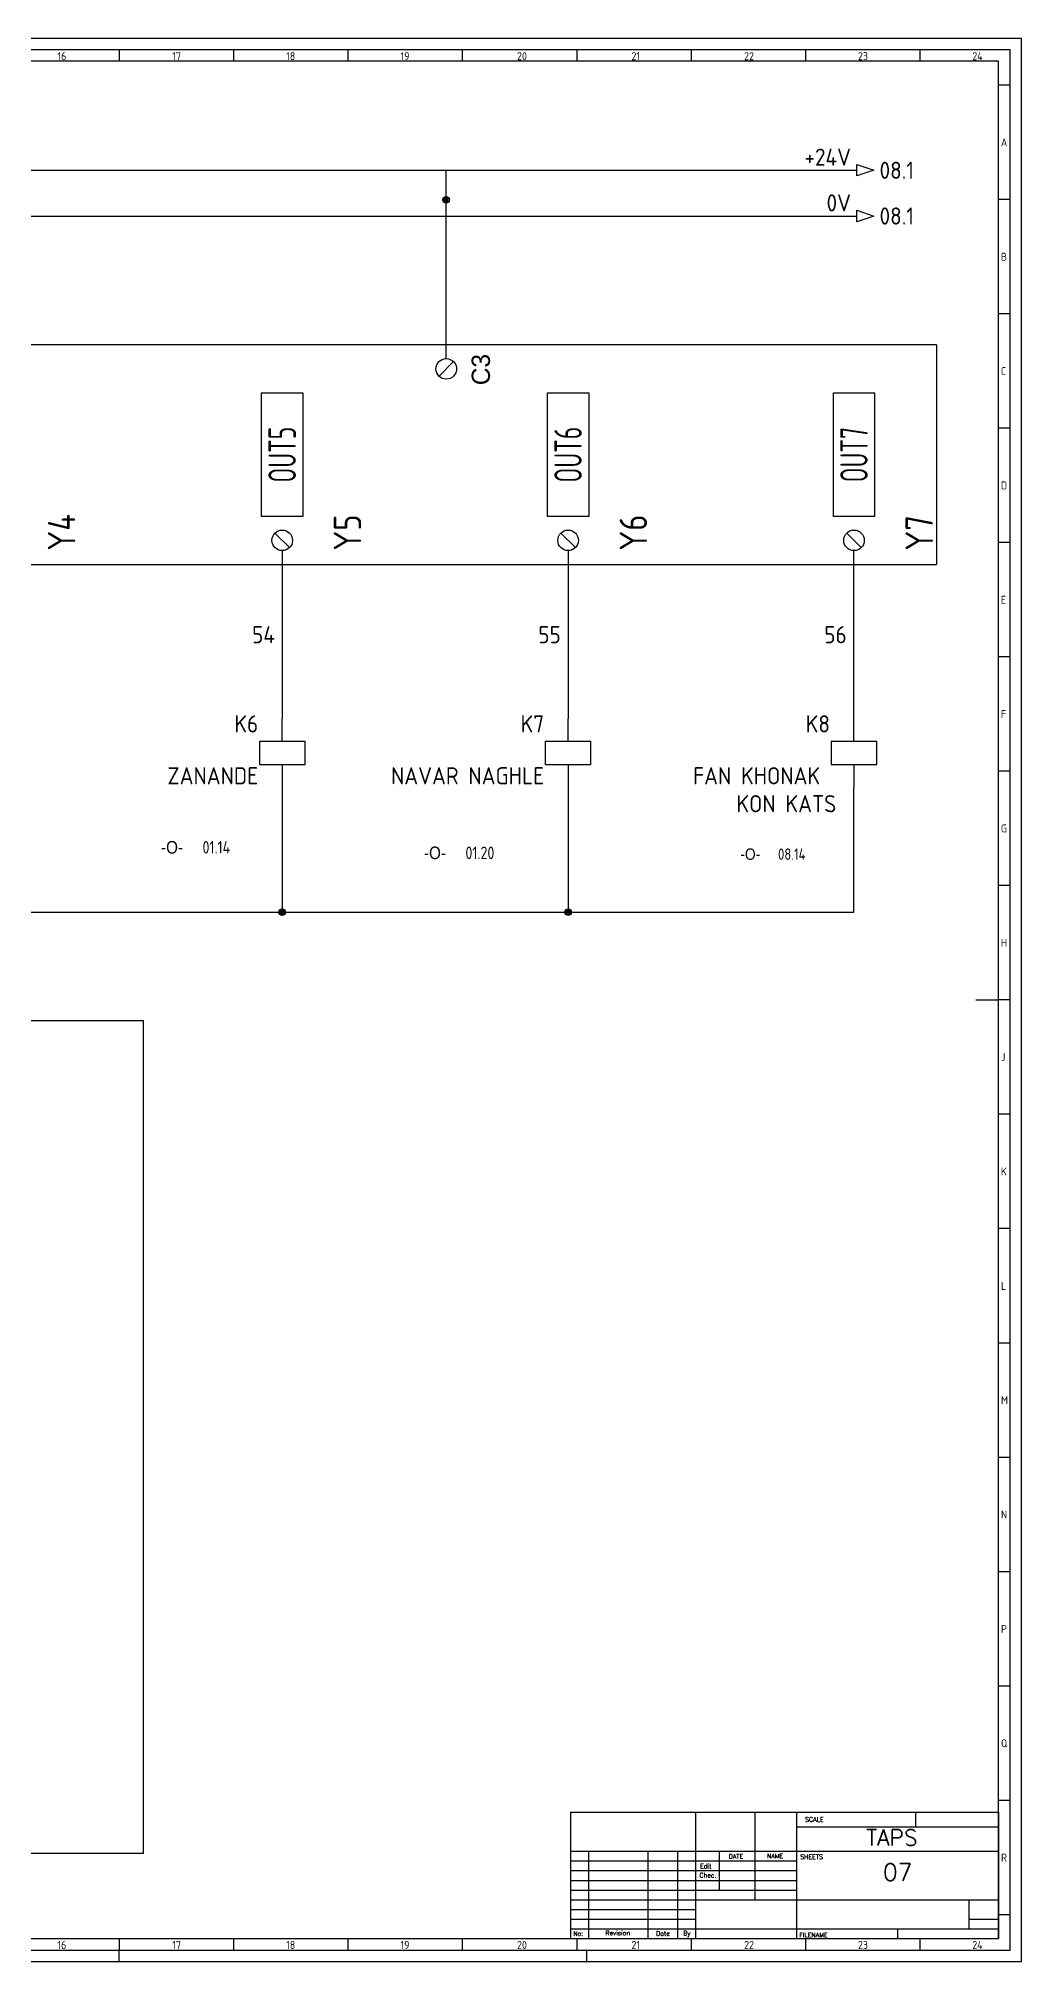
# Model space of a CAD drawing. Header units: millimetres. Extents: x 0 to 1189, y 5 to 846.
# Drawn here: x 759 to 1189, y 5 to 846 of the extents above; entities that cross this region are included whole.
import ezdxf
from ezdxf.enums import TextEntityAlignment as Align

# ---------------------------------------------------------------- set-up
doc = ezdxf.new("R2010")
doc.units = ezdxf.units.MM
doc.header["$LTSCALE"] = 12
for name, color, linetype in [('025', 1, 'Continuous'), ('035', 5, 'Continuous'), ('07', 7, 'Continuous'), ('DESC', 1, 'Continuous'), ('MISC', 2, 'Continuous'), ('RED_2.5mm^2', 1, 'Continuous'), ('SYMS', 7, 'Continuous'), ('TAGS', 51, 'Continuous'), ('TERMS', 4, 'Continuous'), ('WIRENO', 70, 'Continuous'), ('WIREREF', 61, 'Continuous'), ('XREF', 7, 'Continuous')]:
    doc.layers.add(name, color=color, linetype=linetype)
doc.styles.add('ISO Proportional', font='isocp.shx')
doc.styles.add('WD', font='romans.shx')
doc.styles.add('WD_IEC', font='ISOCP2.shx', dxfattribs={"width": 0.9, "height": 4})

# ---------------------------------------------------------------- blocks, each defined once
blk = doc.blocks.new('IEC_border_a0')
at = {"layer": '035', "color": 0}
for p, q in [((1189, 841), (0, 841)), ((794.5, 836), (794.5, 831)), ((844.5, 836), (844.5, 831)), ((894.5, 836), (894.5, 831)), ((944.5, 836), (944.5, 831)), ((994.5, 836), (994.5, 831)), ((1044.5, 836), (1044.5, 831)), ((1094.5, 836), (1094.5, 831)), ((1144.5, 836), (1144.5, 831)), ((1189, 0), (1189, 841)), ((1183.97, 820.54), (1178.98, 820.54)), ((1183.97, 770.54), (1178.98, 770.54)), ((1183.97, 720.54), (1178.98, 720.54)), ((1183.97, 670.54), (1178.98, 670.54)), ((1183.97, 620.54), (1178.98, 620.54)), ((1183.98, 570.5), (1179, 570.5)), ((1183.98, 520.5), (1178.98, 520.5)), ((1183.98, 470.5), (1179, 470.5)), ((1183.98, 420.5), (1179, 420.5)), ((1183.98, 420.5), (1179, 420.5)), ((1183.98, 370.5), (1179, 370.5)), ((1183.98, 320.5), (1179, 320.5)), ((1184, 270.46), (1179.02, 270.46)), ((1184, 270.46), (1179.02, 270.46)), ((1184, 220.46), (1179.02, 220.46)), ((1184, 170.46), (1179.02, 170.46)), ((1184, 120.46), (1179.02, 120.46)), ((1184, 70.46), (1179.02, 70.46)), ((1184.02, 20.42), (1179.03, 20.42)), ((794.5, 10), (794.5, 5)), ((844.5, 10), (844.5, 5)), ((894.5, 10), (894.5, 5)), ((944.5, 10), (944.5, 5)), ((994.5, 10), (994.5, 5)), ((1044.5, 10), (1044.5, 5)), ((1094.5, 10), (1094.5, 5)), ((1144.5, 10), (1144.5, 5)), ((0, 0), (1189, 0)), ((794.5, 0), (794.5, 5)), ((999, 0), (999, 5))]:
    blk.add_line(p, q, dxfattribs=at)
blk.add_lwpolyline([(10, 10), (1179, 10), (1179, 831), (10, 831)], close=True, dxfattribs=at)
at = {"layer": '07', "color": 0}
blk.add_line((1169, 420.5), (1179, 420.5), dxfattribs=at)
blk.add_lwpolyline([(5, 5), (1184, 5), (1184, 836), (5, 836)], close=True, dxfattribs=at)
at = {"layer": '035', "color": 0, "style": 'ISO Proportional'}
for s, p in [('16', (767.49, 831.5)), ('17', (817.72, 831.5)), ('18', (867.49, 831.5)), ('19', (917.49, 831.5)), ('20', (968.42, 831.5)), ('21', (1018.46, 831.5)), ('22', (1067.72, 831.5)), ('23', (1117.49, 831.5)), ('24', (1167.49, 831.5)), ('A', (1179.98, 793.79)), ('B', (1179.98, 743.79)), ('C', (1179.98, 693.79)), ('D', (1179.98, 643.79)), ('E', (1180, 593.75)), ('F', (1180, 543.75)), ('G', (1180, 493.75)), ('H', (1180, 443.75)), ('J', (1180, 393.75)), ('K', (1180, 343.75)), ('L', (1180.02, 293.72)), ('M', (1180.02, 243.72)), ('N', (1180.02, 193.72)), ('P', (1180.02, 143.72)), ('Q', (1180.02, 93.72)), ('R', (1180.03, 43.68)), ('16', (767.49, 5.5)), ('17', (817.72, 5.5)), ('18', (867.49, 5.5)), ('19', (917.49, 5.5)), ('20', (968.42, 5.5)), ('21', (1018.46, 5.5)), ('22', (1067.72, 5.5)), ('23', (1117.49, 5.5)), ('24', (1167.49, 5.5))]:
    blk.add_text(s, height=3.5, dxfattribs=at).set_placement(p)
blk = doc.blocks.new('IEC_tblock_a0')
at = {"layer": '035'}
for p, q in [((-106.6, 55.25), (-106.6, 17)), ((-36.4, 55.25), (-36.4, 48.88)), ((-88.4, 48.88), (0, 48.88)), ((-187.2, 34), (-88.4, 34)), ((-179.4, 38.25), (-179.4, 0)), ((-153.4, 38.25), (-153.4, 0)), ((-140.4, 38.25), (-140.4, 0)), ((-122.2, 38.25), (-122.2, 21.25)), ((-187.2, 29.75), (-88.4, 29.75)), ((-187.2, 25.5), (-88.4, 25.5)), ((-187.2, 21.25), (-88.4, 21.25)), ((-187.2, 17), (-132.6, 17)), ((-187.2, 12.75), (-132.6, 12.75)), ((-187.2, 8.5), (-132.6, 8.5)), ((-13, 8.5), (0, 8.5)), ((-187.2, 4.25), (0, 4.25)), ((-44.2, 4.25), (-44.2, 0))]:
    blk.add_line(p, q, dxfattribs=at)
at = {"layer": '07'}
for p, q in [((-187.2, 55.25), (0, 55.25)), ((-187.2, 55.25), (-187.2, 0)), ((-132.6, 55.25), (-132.6, 0)), ((-88.4, 55.25), (-88.4, 0)), ((0, 55.25), (0, 0)), ((-187.2, 38.25), (0, 38.25)), ((-132.6, 17), (0, 17)), ((-13, 17), (-13, 4.25)), ((-187.2, 0), (0, 0))]:
    blk.add_line(p, q, dxfattribs=at)
at = {"style": 'WD'}
for tag, p in [('SCALE', (-69.88, 51.07)), ('SH', (-8.74, 10.06)), ('FILENAME', (-68.15, 0.8))]:
    blk.add_attdef(tag, p, '', height=2, dxfattribs=at)
for tag, height, p in [('PROJDESC', 5, (-45.9, 29.2)), ('CKDATE', 2, (-114.85, 26.58)), ('EDDATE', 2, (-114.97, 30.8)), ('CKBY', 2, (-97.88, 26.3)), ('EDBY', 2, (-98.02, 30.86)), ('DWGDESC', 5, (-44.85, 19.72)), ('DWGNO', 3.5, (-48.54, 9.46))]:
    blk.add_attdef(tag, text='', height=height, dxfattribs=at).set_placement(p, align=Align.CENTER)
at = {"style": 'WD', "flags": 1}
blk.add_attdef('WD_TB', (-120.95, 11.91), '', height=2, dxfattribs=at)
at = {"layer": '025', "style": 'WD'}
for s, p in [('SCALE', (-80.57, 51.13)), ('NAME', (-97.74, 35.14)), ('No:', (-183.81, 1.19)), ('Revision', (-166.53, 1.47)), ('Date', (-146.79, 1.28)), ('By', (-136.33, 1.37))]:
    blk.add_text(s, height=2, dxfattribs=at).set_placement(p, align=Align.CENTER)
for s, p in [('DATE', (-118, 35)), ('SHEETS', (-86.78, 34.81)), ('Chec.', (-130.82, 26.72)), ('Edit', (-130.55, 30.72)), ('FILENAME', (-87.18, 0.61))]:
    blk.add_text(s, height=2, dxfattribs=at).set_placement(p)
blk = doc.blocks.new('HA1S1')
blk.add_lwpolyline([(0, 1.25), (3.75, 0), (0, -1.25)], close=True)
at = {"style": 'WD_IEC'}
for tag, height, flags, p in [('WIRENO', 2.5, 8, (-1.25, 1)), ('SIGCODE', 1, 1, (5, 1.8))]:
    blk.add_attdef(tag, text='', height=height, dxfattribs=dict(at, flags=flags)).set_placement(p, align=Align.RIGHT)
at = {"style": 'WD_IEC', "flags": 1}
blk.add_attdef('X4TERM01', (0, 0), '', height=0.32, dxfattribs=at)
at = {"style": 'WD_IEC'}
blk.add_attdef('XREF', text='', height=2.5, dxfattribs=at).set_placement((5, 0), align=Align.MIDDLE_LEFT)
blk.add_attdef('DESC1', text='', height=2.5, dxfattribs=at).set_placement((-1.25, -1), align=Align.TOP_RIGHT)
blk = doc.blocks.new('PLCIO_158D')
blk.add_line((1036, 48), (1036, -48))
at = {"layer": 'SYMS'}
for p, q in [((-23.85, 48), (-23.85, -48)), ((1036, 48), (-23.85, 48)), ((-3.18, 34.32), (3.18, 40.68)), ((313.6, 34.32), (319.97, 40.68)), ((571.39, 34.32), (577.75, 40.68)), ((818.55, 34.32), (824.91, 40.68)), ((116, -27), (116, 27)), ((116, 27), (134, 27)), ((134, 27), (134, -27)), ((241, -27), (241, 27)), ((241, 27), (259, 27)), ((259, 27), (259, -27)), ((366, -27), (366, 27)), ((366, 27), (384, 27)), ((384, 27), (384, -27)), ((491, -27), (491, 27)), ((491, 27), (509, 27)), ((509, 27), (509, -27)), ((616, -27), (616, 27)), ((616, 27), (634, 27)), ((634, 27), (634, -27)), ((741, -27), (741, 27)), ((741, 27), (759, 27)), ((759, 27), (759, -27)), ((866, -27), (866, 27)), ((866, 27), (884, 27)), ((884, 27), (884, -27)), ((991, -27), (991, 27)), ((991, 27), (1009, 27)), ((1009, 27), (1009, -27)), ((134, -27), (116, -27)), ((259, -27), (241, -27)), ((384, -27), (366, -27)), ((509, -27), (491, -27)), ((634, -27), (616, -27)), ((759, -27), (741, -27)), ((884, -27), (866, -27)), ((1009, -27), (991, -27)), ((121.82, -34.32), (128.18, -40.68)), ((246.82, -34.32), (253.18, -40.68)), ((371.82, -34.32), (378.18, -40.68)), ((496.82, -34.32), (503.18, -40.68)), ((621.82, -34.32), (628.18, -40.68)), ((746.82, -34.32), (753.18, -40.68)), ((871.82, -34.32), (878.18, -40.68)), ((996.82, -34.32), (1003.18, -40.68)), ((-23.85, -48), (1036, -48))]:
    blk.add_line(p, q, dxfattribs=at)
for centre in [(0, 37.5), (316.79, 37.5), (574.57, 37.5), (821.73, 37.5), (125, -37.5), (250, -37.5), (375, -37.5), (500, -37.5), (625, -37.5), (750, -37.5), (875, -37.5), (1000, -37.5)]:
    blk.add_circle(centre, 4.5, dxfattribs=at)
at = {"char_height": 8, "attachment_point": 1, "rotation": 90}
for s, insert in [('C1', (326.68, 30.02)), ('C2', (586.24, 29.95)), ('C3', (832.83, 30.35))]:
    blk.add_mtext_dynamic_manual_height_columns(s, width=13.1778, gutter_width=35, heights=[0], dxfattribs=dict(at, insert=insert))
at = {"layer": 'SYMS', "style": 'WD_IEC', "width": 0.9}
for tag, p in [('TERMDESC01', (6, 60)), ('TERM02', (147.5, -42)), ('TERM03', (272.5, -42)), ('TERM04', (397.5, -42)), ('TERM05', (522.5, -42)), ('TERM06', (647.5, -42)), ('TERM07', (772.5, -42)), ('TERM08', (897.5, -42)), ('TERM09', (1022.5, -42))]:
    blk.add_attdef(tag, text='', height=12, rotation=90, dxfattribs=at).set_placement(p, align=Align.TOP_LEFT)
for tag, p in [('DESCA02', (116, 66)), ('DESCB02', (134, 66)), ('DESCC02', (152, 66)), ('DESCD02', (170, 66)), ('DESCE02', (188, 66)), ('DESCA03', (241, 66)), ('DESCB03', (259, 66)), ('DESCC03', (277, 66)), ('DESCD03', (295, 66)), ('DESCE03', (313, 66)), ('DESCA04', (366, 66)), ('DESCB04', (384, 66)), ('DESCC04', (402, 66)), ('DESCD04', (420, 66)), ('DESCE04', (438, 66)), ('DESCA05', (491, 66)), ('DESCB05', (509, 66)), ('DESCC05', (527, 66)), ('DESCD05', (545, 66)), ('DESCE05', (563, 66)), ('DESCA06', (616, 66)), ('DESCB06', (634, 66)), ('DESCC06', (652, 66)), ('DESCD06', (670, 66)), ('DESCE06', (688, 66)), ('DESCA07', (741, 66)), ('DESCB07', (759, 66)), ('DESCC07', (777, 66)), ('DESCD07', (795, 66)), ('DESCE07', (813, 66)), ('DESCA08', (866, 66)), ('DESCB08', (884, 66)), ('DESCC08', (902, 66)), ('DESCD08', (920, 66)), ('DESCE08', (938, 66)), ('DESCA09', (991, 66)), ('DESCB09', (1009, 66)), ('DESCC09', (1027, 66)), ('DESCD09', (1045, 66)), ('DESCE09', (1063, 66))]:
    blk.add_attdef(tag, p, '', height=15, rotation=90, dxfattribs=at)
at = {"layer": 'SYMS', "style": 'WD_IEC', "width": 0.9, "flags": 1}
for tag, p in [('X2TERM01', (0, 42)), ('X2TERM01', (316.79, 42)), ('X2TERM01', (574.57, 42)), ('X2TERM01', (821.73, 42)), ('X8TERM02', (125, -42)), ('X8TERM03', (250, -42)), ('X8TERM04', (375, -42)), ('X8TERM05', (500, -42)), ('X8TERM06', (625, -42)), ('X8TERM07', (750, -42)), ('X8TERM08', (875, -42)), ('X8TERM09', (1000, -42))]:
    blk.add_attdef(tag, text='', height=1.92, rotation=90, dxfattribs=at).set_placement(p, align=Align.RIGHT)
at = {"layer": 'SYMS', "style": 'WD_IEC', "width": 0.9}
for tag, p in [('TERM01', (12, 42)), ('TERMDESC02', (131, -60)), ('TERMDESC03', (256, -60)), ('TERMDESC04', (381, -60)), ('TERMDESC05', (506, -60)), ('TERMDESC06', (631, -60)), ('TERMDESC07', (756, -60)), ('TERMDESC08', (881, -60)), ('TERMDESC09', (1006, -60))]:
    blk.add_attdef(tag, text='', height=12, rotation=90, dxfattribs=at).set_placement(p, align=Align.TOP_RIGHT)
at = {"layer": 'SYMS', "style": 'WD_IEC'}
for tag, width, p in [('LINE1', 0.9, (-87, 0)), ('LINE2', 0.9, (-69, 0)), ('DESC', 0.9, (-50.84, 0)), ('INST', 0.8, (-159, 0)), ('LOC', 0.8, (-141, 0)), ('MFG', 0.8, (-123, 0)), ('CAT', 0.8, (-105, 0)), ('TAG', 0.7, (-30.87, 0))]:
    blk.add_attdef(tag, text='', height=15, rotation=90, dxfattribs=dict(at, width=width)).set_placement(p, align=Align.CENTER)
at = {"layer": 'SYMS', "style": 'WD_IEC', "width": 0.7}
for tag, p in [('TAGA02', (125, 0)), ('TAGA03', (250, 0)), ('TAGA04', (375, 0)), ('TAGA05', (500, 0)), ('TAGA06', (625, 0)), ('TAGA07', (750, 0)), ('TAGA08', (875, 0)), ('TAGA09', (1000, 0))]:
    blk.add_attdef(tag, text='', height=12, rotation=90, dxfattribs=at).set_placement(p, align=Align.MIDDLE_CENTER)
at = {"layer": 'SYMS', "linetype": 'Continuous', "style": 'WD_IEC', "width": 0.9, "flags": 9}
blk.add_attdef('ASSYCODE', text='', height=1.92, rotation=90, dxfattribs=at).set_placement((-102.85, -22.08), align=Align.CENTER)
blk = doc.blocks.new('WDDOT')
for radius in [0.72, 0.449, 0.223]:
    blk.add_circle((0, 0), radius)
blk = doc.blocks.new('VCR1')
for p, q in [((0, 2.5), (0, 7.5)), ((0, -2.5), (0, -7.5))]:
    blk.add_line(p, q)
blk.add_lwpolyline([(-5, 2.5), (-5, -2.5), (5, -2.5), (5, 2.5)], close=True)
at = {"style": 'WD_IEC'}
for tag, p in [('INST', (-5.25, 11.5)), ('LOC', (-5.25, 8)), ('TAG1', (-5.25, 4.5)), ('DESC2', (-5.25, -10.35)), ('DESC1', (-5.25, -6.85)), ('DESC3', (-5.25, -13.85))]:
    blk.add_attdef(tag, text='', height=2.5, dxfattribs=at).set_placement(p, align=Align.RIGHT)
blk.add_attdef('TERM01', text='', height=2, rotation=90, dxfattribs=at).set_placement((-1, 7.5), align=Align.RIGHT)
at = {"style": 'WD_IEC', "flags": 1}
for tag, p, height in [('X2TERM01', (0, 7.5), 0.32), ('X4LINK', (-5, 0), 0.32), ('X1LINK', (5, 0), 0.32), ('ASSYCODE', (1, -4), 1), ('X8TERM02', (0, -7.5), 0.32), ('FAMILY', (1, -5.5), 1), ('CATDESC', (1, -7), 1)]:
    blk.add_attdef(tag, p, '', height=height, dxfattribs=at)
at = {"style": 'WD_IEC', "flags": 9}
for tag, p in [('MFG', (-6, 1)), ('CAT', (-6, -1.5))]:
    blk.add_attdef(tag, text='', height=1.5, dxfattribs=at).set_placement(p, align=Align.RIGHT)
at = {"style": 'WD_IEC'}
blk.add_attdef('TERM02', (-1, -7.5), '', height=2, rotation=90, dxfattribs=at)
at = {"lineweight": 9, "style": 'WD_IEC'}
for tag, p in [('NO', (-5.5, -16.5)), ('NC', (-5.5, -20))]:
    blk.add_attdef(tag, text='', height=2.5, dxfattribs=at).set_placement(p, align=Align.TOP_RIGHT)
for tag, p in [('XREFNO', (-4, -16.5)), ('XREFNC', (-4, -20))]:
    blk.add_attdef(tag, text='', height=2.5, dxfattribs=at).set_placement(p, align=Align.TOP_LEFT)
blk = doc.blocks.new('WD_WNV')
at = {"linetype": 'Continuous', "style": 'WD_IEC', "width": 0.8}
blk.add_attdef('WIRENO', text='', height=2.5, dxfattribs=at).set_placement((-1.6, 0), align=Align.MIDDLE_RIGHT)
at = {"style": 'WD_IEC', "flags": 1}
for tag, p in [('W08USER', (-1, 0.375)), ('W04USER', (-1, 0.875)), ('W05USER', (-1, 0.75)), ('W09USER', (-1, 0.25)), ('W03USER', (-1, 1)), ('W06USER', (-1, 0.625)), ('W07USER', (-1, 0.5)), ('W02USER', (-1, 1.125)), ('W01USER', (-1, 1.25)), ('W10USER', (-1, 0.125))]:
    blk.add_attdef(tag, text='', height=0.08, dxfattribs=at).set_placement(p, align=Align.CENTER)

msp = doc.modelspace()

# ---------------------------------------------------------------- linework, layer by layer
at = {"color": 0}
msp.add_line((937.46, 705.94), (937.4, 788.47), dxfattribs=at)
at = {"layer": 'RED_2.5mm^2', "color": 0}
for p, q in [((67.88, 788.29), (1116.93, 788.29)), ((67.88, 768.29), (1116.93, 768.29)), ((865.75, 621.94), (865.75, 548.44)), ((990.75, 621.94), (990.75, 548.44)), ((1115.75, 548.44), (1115.75, 621.94)), ((865.75, 518.44), (865.75, 463.8)), ((990.75, 518.44), (990.75, 463.8)), ((1115.75, 463.8), (1115.75, 518.44)), ((240.75, 463.8), (1115.75, 463.8)), ((70.32, 416.51), (805.05, 416.51)), ((805.05, 52.23), (805.05, 416.51))]:
    msp.add_line(p, q, dxfattribs=at)
at = {"layer": 'RED_2.5mm^2'}
msp.add_line((805.05, 52.23), (332.86, 52.23), dxfattribs=at)

# ---------------------------------------------------------------- block references
msp.add_blockref('IEC_border_a0', (0, 4.94))
ref = msp.add_blockref('IEC_tblock_a0', (1179, 14.94))
ref.add_attrib('SH', '07', (1128.42, 40.28), dxfattribs={"height": 7.5, "style": 'WD'})
ref.add_attrib('PROJDESC', 'TAPS', dxfattribs={"height": 7, "style": 'WD'}).set_placement((1132.34, 55.63), align=Align.CENTER)
at = {"layer": 'SYMS', "color": 0}
ref = msp.add_blockref('HA1S1', (1116.93, 788.29), dxfattribs=dict(at, xscale=2, yscale=2, zscale=2))
ref.add_attrib('XREF', '08.1', dxfattribs={"layer": 'XREF', "height": 7.5, "style": 'WD_IEC'}).set_placement((1126.93, 788.29), align=Align.MIDDLE_LEFT)
ref.add_attrib('WIRENO', '+24V', dxfattribs={"layer": 'WIREREF', "height": 7.5, "style": 'WD_IEC', "flags": 8}).set_placement((1114.43, 790.29), align=Align.RIGHT)
at = {"layer": 'SYMS', "color": 0, "xscale": 2, "yscale": 2, "zscale": 2}
for p in [(937.4, 775.35), (865.75, 463.8), (990.75, 463.8)]:
    msp.add_blockref('WDDOT', p, dxfattribs=at)
at = {"layer": 'SYMS', "color": 0}
ref = msp.add_blockref('HA1S1', (1116.93, 768.29), dxfattribs=dict(at, xscale=2, yscale=2, zscale=2))
ref.add_attrib('XREF', '08.1', dxfattribs={"layer": 'XREF', "height": 7.5, "style": 'WD_IEC'}).set_placement((1126.93, 768.29), align=Align.MIDDLE_LEFT)
ref.add_attrib('WIRENO', '0V', dxfattribs={"layer": 'WIREREF', "height": 7.5, "style": 'WD_IEC', "flags": 8}).set_placement((1114.43, 770.29), align=Align.RIGHT)
ref = msp.add_blockref('PLCIO_158D', (115.75, 663.94), dxfattribs=at)
ref.add_attrib('TERM01', 'C0', dxfattribs={"layer": 'TERMS', "height": 12, "rotation": 90, "style": 'WD_IEC', "width": 0.9}).set_placement((127.75, 705.94), align=Align.TOP_RIGHT)
ref.add_attrib('TAG', '-OUTPUT', dxfattribs={"layer": 'TAGS', "height": 15, "rotation": 90, "style": 'WD_IEC', "width": 0.7}).set_placement((109.47, 663.94), align=Align.CENTER)
ref.add_attrib('CAT', 'DVP 28SV', dxfattribs={"layer": 'MISC', "height": 15, "rotation": 90, "style": 'WD_IEC', "width": 0.8}).set_placement((82.72, 664.07), align=Align.CENTER)
ref.add_attrib('MFG', 'DELTA', dxfattribs={"layer": 'MISC', "height": 15, "rotation": 90, "style": 'WD_IEC', "width": 0.8}).set_placement((64.72, 664.07), align=Align.CENTER)
ref.add_attrib('TERM02', 'Y0', dxfattribs={"layer": 'TERMS', "height": 12, "rotation": 90, "style": 'WD_IEC', "width": 0.9}).set_placement((263.26, 621.94), align=Align.TOP_LEFT)
ref.add_attrib('TAGA02', 'OUT0', dxfattribs={"layer": 'TAGS', "height": 12, "rotation": 90, "style": 'WD_IEC', "width": 0.7}).set_placement((240.75, 663.94), align=Align.MIDDLE_CENTER)
ref.add_attrib('TERM03', 'Y1', dxfattribs={"layer": 'TERMS', "height": 12, "rotation": 90, "style": 'WD_IEC', "width": 0.9}).set_placement((388.26, 621.94), align=Align.TOP_LEFT)
ref.add_attrib('TAGA03', 'OUT1', dxfattribs={"layer": 'TAGS', "height": 12, "rotation": 90, "style": 'WD_IEC', "width": 0.7}).set_placement((365.75, 663.94), align=Align.MIDDLE_CENTER)
ref.add_attrib('TERM04', 'Y2', dxfattribs={"layer": 'TERMS', "height": 12, "rotation": 90, "style": 'WD_IEC', "width": 0.9}).set_placement((513.26, 621.94), align=Align.TOP_LEFT)
ref.add_attrib('TAGA04', 'OUT2', dxfattribs={"layer": 'TAGS', "height": 12, "rotation": 90, "style": 'WD_IEC', "width": 0.7}).set_placement((490.75, 663.94), align=Align.MIDDLE_CENTER)
ref.add_attrib('TERM05', 'Y3', dxfattribs={"layer": 'TERMS', "height": 12, "rotation": 90, "style": 'WD_IEC', "width": 0.9}).set_placement((638.26, 621.94), align=Align.TOP_LEFT)
ref.add_attrib('TAGA05', 'OUT3', dxfattribs={"layer": 'TAGS', "height": 12, "rotation": 90, "style": 'WD_IEC', "width": 0.7}).set_placement((615.75, 663.94), align=Align.MIDDLE_CENTER)
ref.add_attrib('TERM06', 'Y4', dxfattribs={"layer": 'TERMS', "height": 12, "rotation": 90, "style": 'WD_IEC', "width": 0.9}).set_placement((763.26, 621.94), align=Align.TOP_LEFT)
ref.add_attrib('TAGA06', 'OUT4', dxfattribs={"layer": 'TAGS', "height": 12, "rotation": 90, "style": 'WD_IEC', "width": 0.7}).set_placement((740.75, 663.94), align=Align.MIDDLE_CENTER)
ref.add_attrib('TERM07', 'Y5', dxfattribs={"layer": 'TERMS', "height": 12, "rotation": 90, "style": 'WD_IEC', "width": 0.9}).set_placement((888.26, 621.94), align=Align.TOP_LEFT)
ref.add_attrib('TAGA07', 'OUT5', dxfattribs={"layer": 'TAGS', "height": 12, "rotation": 90, "style": 'WD_IEC', "width": 0.7}).set_placement((865.75, 663.94), align=Align.MIDDLE_CENTER)
ref.add_attrib('TERM08', 'Y6', dxfattribs={"layer": 'TERMS', "height": 12, "rotation": 90, "style": 'WD_IEC', "width": 0.9}).set_placement((1013.26, 621.94), align=Align.TOP_LEFT)
ref.add_attrib('TAGA08', 'OUT6', dxfattribs={"layer": 'TAGS', "height": 12, "rotation": 90, "style": 'WD_IEC', "width": 0.7}).set_placement((990.75, 663.94), align=Align.MIDDLE_CENTER)
ref.add_attrib('TERM09', 'Y7', dxfattribs={"layer": 'TERMS', "height": 12, "rotation": 90, "style": 'WD_IEC', "width": 0.9}).set_placement((1138.26, 621.94), align=Align.TOP_LEFT)
ref.add_attrib('TAGA09', 'OUT7', dxfattribs={"layer": 'TAGS', "height": 12, "rotation": 90, "style": 'WD_IEC', "width": 0.7}).set_placement((1115.75, 663.94), align=Align.MIDDLE_CENTER)
ref = msp.add_blockref('VCR1', (865.75, 533.44), dxfattribs=dict(at, xscale=2, yscale=2, zscale=2))
ref.add_attrib('DESC1', 'ZANANDE', dxfattribs={"layer": 'DESC', "height": 7.5, "style": 'WD_IEC'}).set_placement((855.25, 519.74), align=Align.RIGHT)
ref.add_attrib('TAG1', 'K6', dxfattribs={"layer": 'TAGS', "height": 7.5, "style": 'WD_IEC'}).set_placement((855.25, 542.44), align=Align.RIGHT)
ref = msp.add_blockref('VCR1', (990.75, 533.44), dxfattribs=dict(at, xscale=2, yscale=2, zscale=2))
ref.add_attrib('DESC1', 'NAVAR NAGHLE', dxfattribs={"layer": 'DESC', "height": 7.5, "style": 'WD_IEC'}).set_placement((980.25, 519.74), align=Align.RIGHT)
ref.add_attrib('TAG1', 'K7', dxfattribs={"layer": 'TAGS', "height": 7.5, "style": 'WD_IEC'}).set_placement((980.25, 542.44), align=Align.RIGHT)
ref = msp.add_blockref('VCR1', (1115.75, 533.44), dxfattribs=dict(at, xscale=2, yscale=2, zscale=2))
ref.add_attrib('DESC2', 'KON KATS', dxfattribs={"layer": 'DESC', "height": 7.5, "style": 'WD_IEC'}).set_placement((1108.02, 507.53), align=Align.RIGHT)
ref.add_attrib('DESC1', 'FAN KHONAK ', dxfattribs={"layer": 'DESC', "height": 7.5, "style": 'WD_IEC'}).set_placement((1105.25, 519.74), align=Align.RIGHT)
ref.add_attrib('TAG1', 'K8', dxfattribs={"layer": 'TAGS', "height": 7.5, "style": 'WD_IEC'}).set_placement((1105.25, 542.44), align=Align.RIGHT)
at = {"layer": 'WIRENO'}
ref = msp.add_blockref('WD_WNV', (865.75, 585.19), dxfattribs=dict(at, xscale=2, yscale=2, zscale=2))
ref.add_attrib('WIRENO', '54', dxfattribs={"linetype": 'Continuous', "height": 7.5, "style": 'WD_IEC'}).set_placement((862.55, 585.19), align=Align.MIDDLE_RIGHT)
ref = msp.add_blockref('WD_WNV', (990.75, 585.19), dxfattribs=dict(at, xscale=2, yscale=2, zscale=2))
ref.add_attrib('WIRENO', '55', dxfattribs={"linetype": 'Continuous', "height": 7.5, "style": 'WD_IEC'}).set_placement((987.55, 585.19), align=Align.MIDDLE_RIGHT)
ref = msp.add_blockref('WD_WNV', (1115.75, 585.19), dxfattribs=dict(at, xscale=2, yscale=2, zscale=2))
ref.add_attrib('WIRENO', '56', dxfattribs={"linetype": 'Continuous', "height": 7.5, "style": 'WD_IEC'}).set_placement((1112.55, 585.19), align=Align.MIDDLE_RIGHT)

# ---------------------------------------------------------------- texts
at = {"layer": 'XREF', "color": 0, "insert": (807.06, 494.97), "char_height": 5.5, "attachment_point": 1, "style": 'WD_IEC'}
msp.add_mtext('{\\Fmonotxt|c0;\\H0.67x;  \\Facaderef|c0;\\H1.49254x;-O-} {\\Fmonotxt|c0;\\H0.67x; } 01.14', dxfattribs=at)
at = {"layer": 'XREF', "color": 0, "insert": (922.02, 492.54), "char_height": 5.5, "width": 42.46, "attachment_point": 1, "style": 'WD_IEC'}
msp.add_mtext('{\\Fmonotxt|c0;\\H0.67x;  \\Facaderef|c0;\\H1.49254x;-O-} {\\Fmonotxt|c0;\\H0.67x; } 01.20', dxfattribs=at)
at = {"layer": 'XREF', "insert": (1060.85, 491.72), "char_height": 5, "attachment_point": 1, "style": 'WD_IEC'}
msp.add_mtext('{\\Fmonotxt|c0;\\H0.67x;  \\Facaderef|c0;\\H1.49254x;-O-} {\\Fmonotxt|c0;\\H0.67x; } 08.14', dxfattribs=at)

doc.saveas('drawing.dxf')
